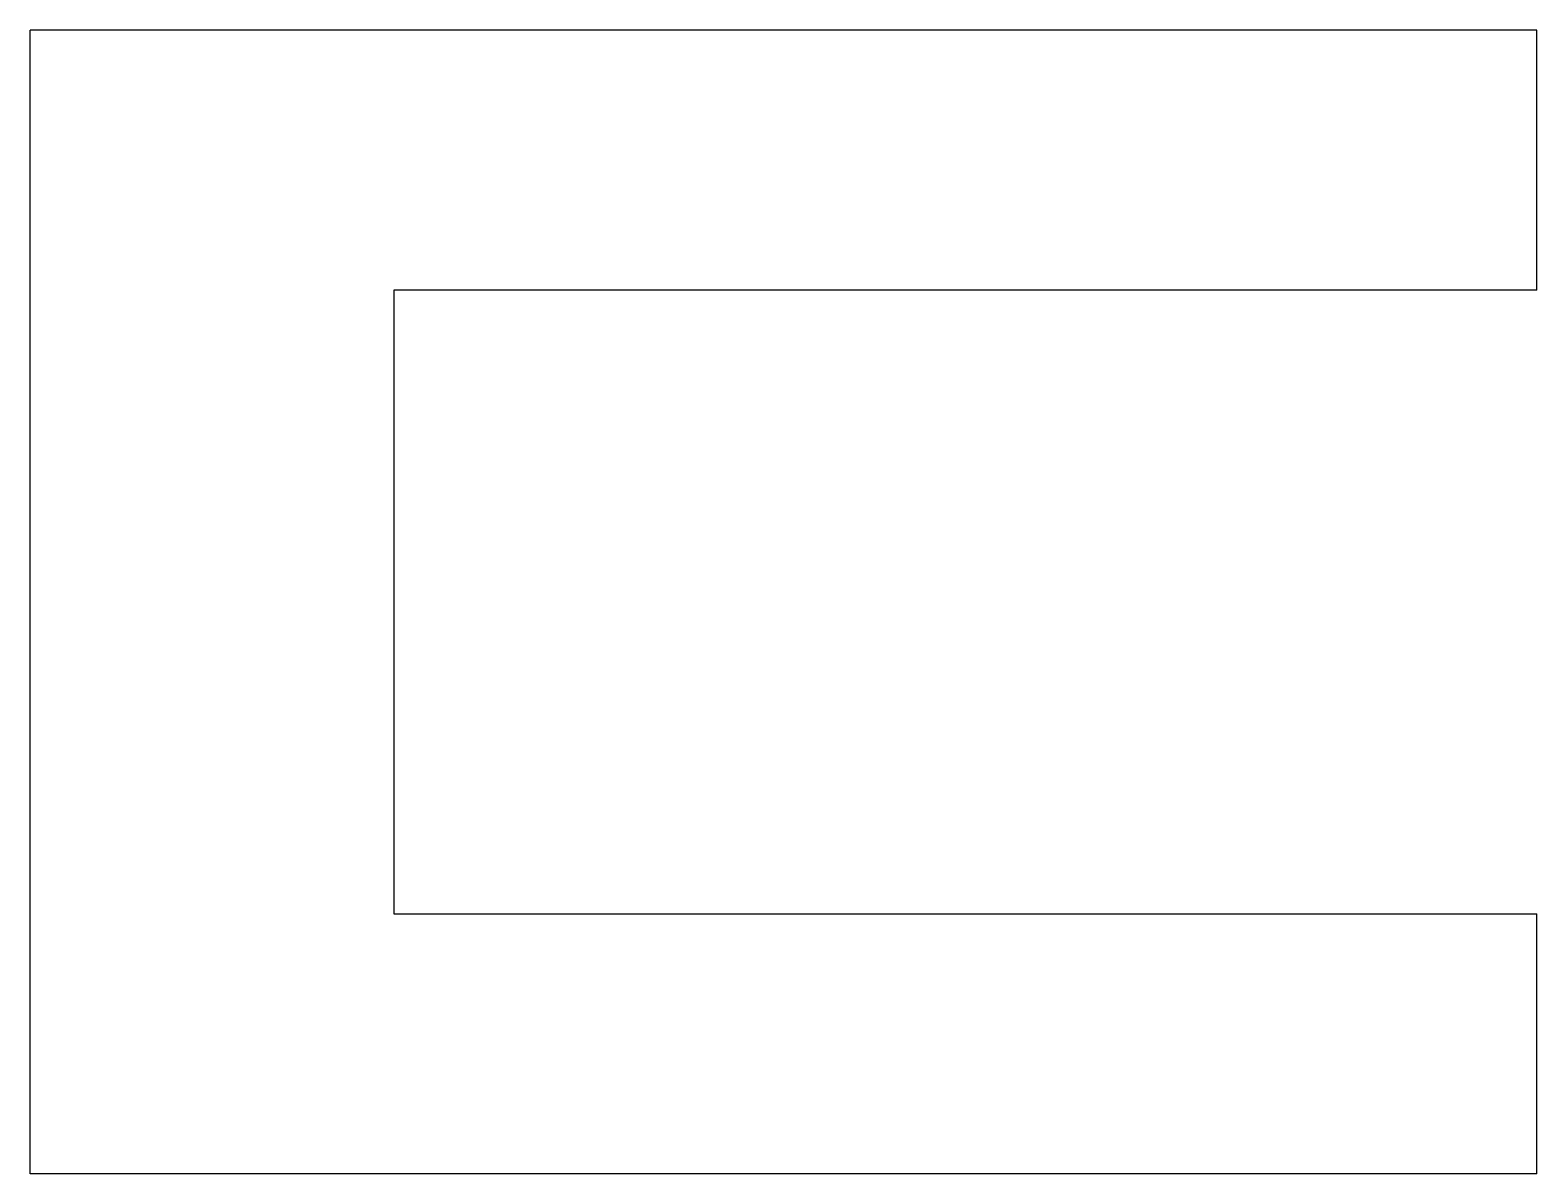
# Model space of a CAD drawing. Header units: metres. Extents: x -27 to 2, y -22 to 0.
import ezdxf

# ---------------------------------------------------------------- set-up
doc = ezdxf.new("R2010")
doc.units = ezdxf.units.M

msp = doc.modelspace()

# ---------------------------------------------------------------- linework, layer by layer
for points in [[(2, 0), (1.42, 0), (0.84, 0), (0.26, 0), (-0.32, 0), (-0.9, 0), (-1.48, 0), (-2.06, 0), (-2.64, 0), (-3.22, 0), (-3.8, 0), (-4.38, 0), (-4.96, 0), (-5.54, 0), (-6.12, 0), (-6.7, 0), (-7.28, 0), (-7.86, 0), (-8.44, 0), (-9.02, 0), (-9.6, 0), (-10.18, 0), (-10.76, 0), (-11.34, 0), (-11.92, 0), (-12.5, 0), (-13.08, 0), (-13.66, 0), (-14.24, 0), (-14.82, 0), (-15.4, 0), (-15.98, 0), (-16.56, 0), (-17.14, 0), (-17.72, 0), (-18.3, 0), (-18.88, 0), (-19.46, 0), (-20.04, 0), (-20.62, 0), (-21.2, 0), (-21.78, 0), (-22.36, 0), (-22.94, 0), (-23.52, 0), (-24.1, 0), (-24.68, 0), (-25.26, 0), (-25.84, 0), (-26.42, 0), (-27, 0)], [(-27, -22), (-27, -21.56), (-27, -21.12), (-27, -20.68), (-27, -20.24), (-27, -19.8), (-27, -19.36), (-27, -18.92), (-27, -18.48), (-27, -18.04), (-27, -17.6), (-27, -17.16), (-27, -16.72), (-27, -16.28), (-27, -15.84), (-27, -15.4), (-27, -14.96), (-27, -14.52), (-27, -14.08), (-27, -13.64), (-27, -13.2), (-27, -12.76), (-27, -12.32), (-27, -11.88), (-27, -11.44), (-27, -11), (-27, -10.56), (-27, -10.12), (-27, -9.68), (-27, -9.24), (-27, -8.8), (-27, -8.36), (-27, -7.92), (-27, -7.48), (-27, -7.04), (-27, -6.6), (-27, -6.16), (-27, -5.72), (-27, -5.28), (-27, -4.84), (-27, -4.4), (-27, -3.96), (-27, -3.52), (-27, -3.08), (-27, -2.64), (-27, -2.2), (-27, -1.76), (-27, -1.32), (-27, -0.88), (-27, -0.44), (-27, 0)], [(2, -5), (2, -4.9), (2, -4.8), (2, -4.7), (2, -4.6), (2, -4.5), (2, -4.4), (2, -4.3), (2, -4.2), (2, -4.1), (2, -4), (2, -3.9), (2, -3.8), (2, -3.7), (2, -3.6), (2, -3.5), (2, -3.4), (2, -3.3), (2, -3.2), (2, -3.1), (2, -3), (2, -2.9), (2, -2.8), (2, -2.7), (2, -2.6), (2, -2.5), (2, -2.4), (2, -2.3), (2, -2.2), (2, -2.1), (2, -2), (2, -1.9), (2, -1.8), (2, -1.7), (2, -1.6), (2, -1.5), (2, -1.4), (2, -1.3), (2, -1.2), (2, -1.1), (2, -1), (2, -0.9), (2, -0.8), (2, -0.7), (2, -0.6), (2, -0.5), (2, -0.4), (2, -0.3), (2, -0.2), (2, -0.1), (2, 0)], [(2, -5), (1.56, -5), (1.12, -5), (0.68, -5), (0.24, -5), (-0.2, -5), (-0.64, -5), (-1.08, -5), (-1.52, -5), (-1.96, -5), (-2.4, -5), (-2.84, -5), (-3.28, -5), (-3.72, -5), (-4.16, -5), (-4.6, -5), (-5.04, -5), (-5.48, -5), (-5.92, -5), (-6.36, -5), (-6.8, -5), (-7.24, -5), (-7.68, -5), (-8.12, -5), (-8.56, -5), (-9, -5), (-9.44, -5), (-9.88, -5), (-10.32, -5), (-10.76, -5), (-11.2, -5), (-11.64, -5), (-12.08, -5), (-12.52, -5), (-12.96, -5), (-13.4, -5), (-13.84, -5), (-14.28, -5), (-14.72, -5), (-15.16, -5), (-15.6, -5), (-16.04, -5), (-16.48, -5), (-16.92, -5), (-17.36, -5), (-17.8, -5), (-18.24, -5), (-18.68, -5), (-19.12, -5), (-19.56, -5), (-20, -5)], [(-20, -5), (-20, -5.24), (-20, -5.48), (-20, -5.72), (-20, -5.96), (-20, -6.2), (-20, -6.44), (-20, -6.68), (-20, -6.92), (-20, -7.16), (-20, -7.4), (-20, -7.64), (-20, -7.88), (-20, -8.12), (-20, -8.36), (-20, -8.6), (-20, -8.84), (-20, -9.08), (-20, -9.32), (-20, -9.56), (-20, -9.8), (-20, -10.04), (-20, -10.28), (-20, -10.52), (-20, -10.76), (-20, -11), (-20, -11.24), (-20, -11.48), (-20, -11.72), (-20, -11.96), (-20, -12.2), (-20, -12.44), (-20, -12.68), (-20, -12.92), (-20, -13.16), (-20, -13.4), (-20, -13.64), (-20, -13.88), (-20, -14.12), (-20, -14.36), (-20, -14.6), (-20, -14.84), (-20, -15.08), (-20, -15.32), (-20, -15.56), (-20, -15.8), (-20, -16.04), (-20, -16.28), (-20, -16.52), (-20, -16.76), (-20, -17)], [(-20, -17), (-19.56, -17), (-19.12, -17), (-18.68, -17), (-18.24, -17), (-17.8, -17), (-17.36, -17), (-16.92, -17), (-16.48, -17), (-16.04, -17), (-15.6, -17), (-15.16, -17), (-14.72, -17), (-14.28, -17), (-13.84, -17), (-13.4, -17), (-12.96, -17), (-12.52, -17), (-12.08, -17), (-11.64, -17), (-11.2, -17), (-10.76, -17), (-10.32, -17), (-9.88, -17), (-9.44, -17), (-9, -17), (-8.56, -17), (-8.12, -17), (-7.68, -17), (-7.24, -17), (-6.8, -17), (-6.36, -17), (-5.92, -17), (-5.48, -17), (-5.04, -17), (-4.6, -17), (-4.16, -17), (-3.72, -17), (-3.28, -17), (-2.84, -17), (-2.4, -17), (-1.96, -17), (-1.52, -17), (-1.08, -17), (-0.64, -17), (-0.2, -17), (0.24, -17), (0.68, -17), (1.12, -17), (1.56, -17), (2, -17)], [(2, -22), (2, -21.9), (2, -21.8), (2, -21.7), (2, -21.6), (2, -21.5), (2, -21.4), (2, -21.3), (2, -21.2), (2, -21.1), (2, -21), (2, -20.9), (2, -20.8), (2, -20.7), (2, -20.6), (2, -20.5), (2, -20.4), (2, -20.3), (2, -20.2), (2, -20.1), (2, -20), (2, -19.9), (2, -19.8), (2, -19.7), (2, -19.6), (2, -19.5), (2, -19.4), (2, -19.3), (2, -19.2), (2, -19.1), (2, -19), (2, -18.9), (2, -18.8), (2, -18.7), (2, -18.6), (2, -18.5), (2, -18.4), (2, -18.3), (2, -18.2), (2, -18.1), (2, -18), (2, -17.9), (2, -17.8), (2, -17.7), (2, -17.6), (2, -17.5), (2, -17.4), (2, -17.3), (2, -17.2), (2, -17.1), (2, -17)], [(2, -22), (1.42, -22), (0.84, -22), (0.26, -22), (-0.32, -22), (-0.9, -22), (-1.48, -22), (-2.06, -22), (-2.64, -22), (-3.22, -22), (-3.8, -22), (-4.38, -22), (-4.96, -22), (-5.54, -22), (-6.12, -22), (-6.7, -22), (-7.28, -22), (-7.86, -22), (-8.44, -22), (-9.02, -22), (-9.6, -22), (-10.18, -22), (-10.76, -22), (-11.34, -22), (-11.92, -22), (-12.5, -22), (-13.08, -22), (-13.66, -22), (-14.24, -22), (-14.82, -22), (-15.4, -22), (-15.98, -22), (-16.56, -22), (-17.14, -22), (-17.72, -22), (-18.3, -22), (-18.88, -22), (-19.46, -22), (-20.04, -22), (-20.62, -22), (-21.2, -22), (-21.78, -22), (-22.36, -22), (-22.94, -22), (-23.52, -22), (-24.1, -22), (-24.68, -22), (-25.26, -22), (-25.84, -22), (-26.42, -22), (-27, -22)]]:
    msp.add_lwpolyline(points)

doc.saveas('drawing.dxf')
